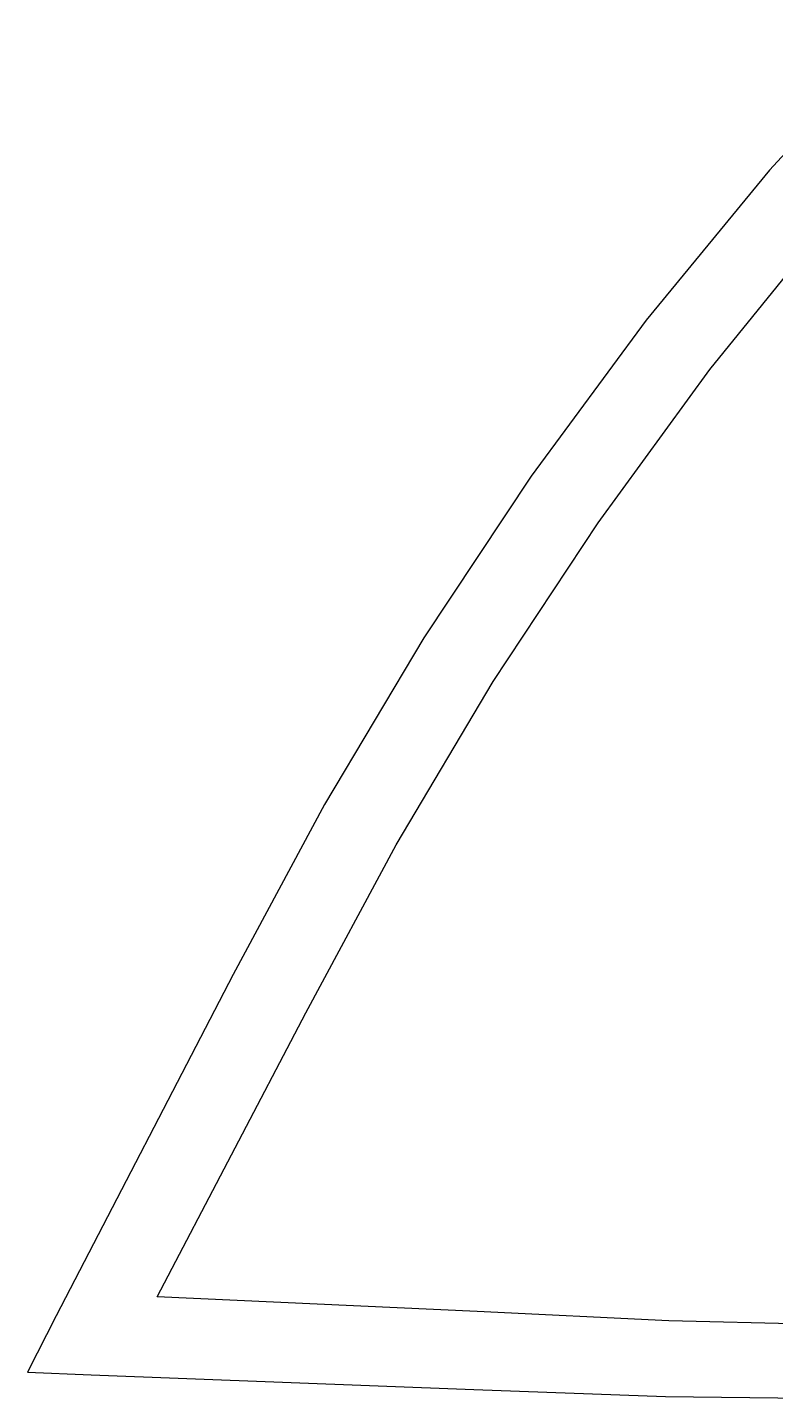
# Model space of a CAD drawing. Extents: x 0 to 274, y 0 to 254.
# Drawn here: x 0 to 35.8, y 14 to 79.5 of the extents above; entities that cross this region are included whole.
import ezdxf

# ---------------------------------------------------------------- set-up
doc = ezdxf.new("R2010")
doc.units = 0

msp = doc.modelspace()

# ---------------------------------------------------------------- linework, layer by layer
at = {"layer": 'Layer 1'}
for p, q in [((41.759414, 79.485099), (35.469568, 72.664124)), ((35.469568, 72.664124), (29.580714, 65.494099)), ((32.62151, 63.147386), (38.33265, 70.192846)), ((29.580714, 65.494099), (24.075174, 58.039269)), ((27.277125, 55.808981), (32.62151, 63.147386)), ((24.075174, 58.039269), (18.955764, 50.319919)), ((22.27271, 48.229586), (27.277125, 55.808981)), ((18.955764, 50.319919), (14.198634, 42.359339)), ((17.6352, 40.433766), (22.27271, 48.229586)), ((14.198634, 42.359339), (9.837424, 34.232499)), ((13.31112, 32.400916), (17.6352, 40.433766)), ((9.837424, 34.232499), (1.38128, 17.93)), ((6.20693, 18.835216), (13.31112, 32.400916)), ((21.50273, 18.133793), (6.20693, 18.835216)), ((1.38128, 17.93), (0, 15.232)), ((30.67005, 17.691032), (21.50273, 18.133793)), ((39.7374, 17.475414), (30.67005, 17.691032)), ((0, 15.232), (3.05449, 15.114522)), ((3.05449, 15.114522), (21.34399, 14.414995)), ((21.34399, 14.414995), (30.50346, 14.072095)), ((30.50346, 14.072095), (39.77262, 13.974164))]:
    msp.add_line(p, q, dxfattribs=at)

doc.saveas('drawing.dxf')
